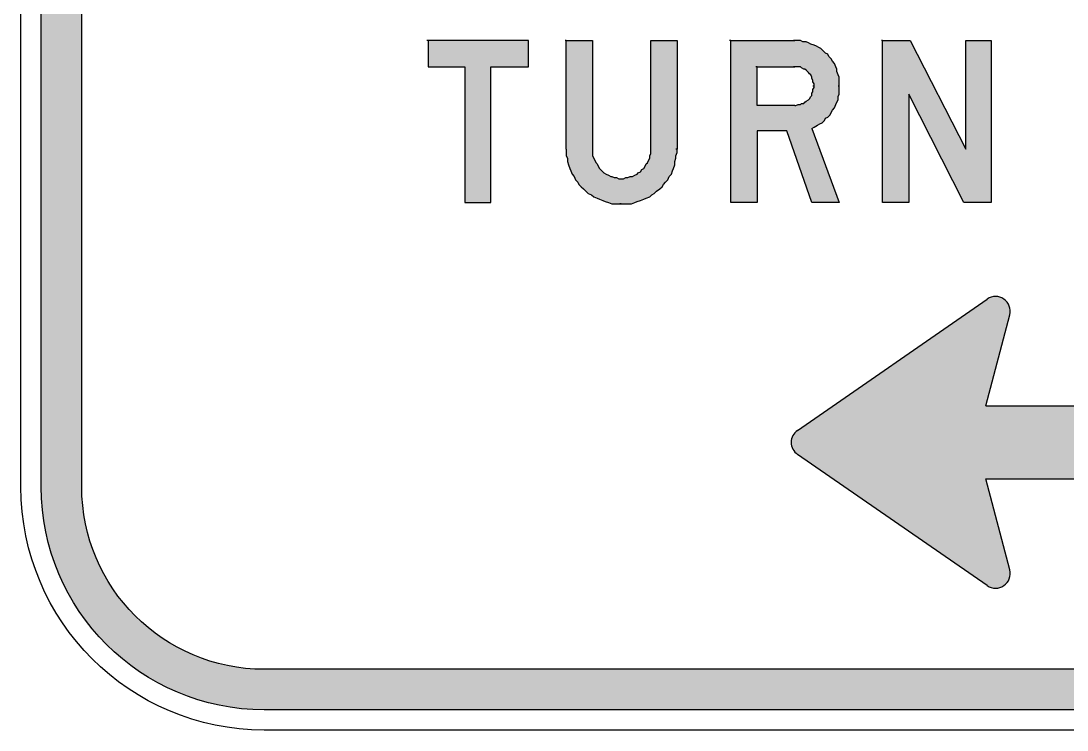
# Model space of a CAD drawing. Extents: x 103 to 239, y 131 to 209.
# Drawn here: x 103.2 to 154.8, y 138.5 to 173.5 of the extents above; entities that cross this region are included whole.
import ezdxf

# ---------------------------------------------------------------- set-up
doc = ezdxf.new("R2010")
doc.units = 0
doc.header["$LTSCALE"] = 12
doc.header["$MEASUREMENT"] = 0
doc.layers.get('0').update_dxf_attribs({"linetype": 'CONTINUOUS'})
doc.layers.add('L25', color=1, linetype='CONTINUOUS')
doc.layers.add('L35', color=3, linetype='CONTINUOUS')

msp = doc.modelspace()

# ---------------------------------------------------------------- hatches: boundary and pattern name
at = {"layer": 'L25'}
h = msp.add_hatch(color=256, dxfattribs=at)
edge = h.paths.add_edge_path()
edge.add_line((238.2217457024187, 196.5272145848937), (238.2217457024187, 150.5272145848937))
edge.add_arc((227.2217457024187, 150.5272145848937), 11, -90, 0, ccw=False)
edge.add_line((227.2217457024187, 139.5272145848937), (115.2217457024187, 139.5272145848937))
edge.add_arc((115.2217457024187, 150.5272145848937), 11, 180, 270, ccw=False)
edge.add_line((104.2217457024187, 150.5272145848937), (104.2217457024187, 196.5272145848937))
edge.add_arc((115.2217457024187, 196.5272145848937), 11, 90, 180, ccw=False)
edge.add_line((115.2217457024187, 207.5272145848937), (227.2217457024187, 207.5272145848937))
edge.add_arc((227.2217457024187, 196.5272145848937), 11, 0, 90, ccw=False)
edge = h.paths.add_edge_path(flags=16)
edge.add_line((236.2217457024187, 196.5272145848937), (236.2217457024187, 150.5272145848937))
edge.add_arc((227.2217457024187, 150.5272145848937), 9, -90, 0, ccw=False)
edge.add_line((227.2217457024187, 141.5272145848937), (115.2217457024187, 141.5272145848937))
edge.add_arc((115.2217457024187, 150.5272145848937), 9, 180, 270, ccw=False)
edge.add_line((106.2217457024187, 150.5272145848937), (106.2217457024187, 196.5272145848937))
edge.add_arc((115.2217457024187, 196.5272145848937), 9, 90, 180, ccw=False)
edge.add_line((115.2217457024187, 205.5272145848937), (227.2217457024187, 205.5272145848937))
edge.add_arc((227.2217457024187, 196.5272145848937), 9, 0, 90, ccw=False)
h = msp.add_hatch(color=256, dxfattribs=at)
h.paths.add_polyline_path([(128.2676465737639, 172.5564789315665), (123.3103006865875, 172.5564789315665), (123.3103006865875, 171.2608089837817), (125.112971918288, 171.2608089837817), (125.112971918288, 164.5571253408955), (126.4086418660728, 164.5571253408955), (126.4086418660728, 171.2608089837817), (128.2676465737639, 171.2608089837817)])
h.paths.add_polyline_path([(131.4223212292398, 172.5564789315664), (130.1266512814551, 172.5564789315665), (130.1266512814551, 167.2047987124556), (130.1266512814551, 167.0357982844837), (130.1266512814551, 166.8667978565118), (130.1829847574457, 166.7541309045304), (130.1829847574457, 166.5851304765586), (130.2393182334363, 166.4161300485866), (130.295651709427, 166.2471296206149), (130.3519851854177, 166.1344626686334), (130.4083186614083, 165.9654622406615), (130.5209856133895, 165.8527952886802), (130.5773190893801, 165.6837948607084), (130.6899860413614, 165.571127908727), (130.7463195173521, 165.4584609567457), (130.8589864693334, 165.3457940047644), (130.9716534213147, 165.2331270527831), (131.084320373296, 165.1204601008019), (131.1969873252772, 165.0077931488206), (131.3659877532491, 164.9514596728299), (131.4786547052304, 164.8387927208486), (131.6476551332024, 164.782459244858), (131.7603220851838, 164.7261257688674), (131.9293225131556, 164.6697922928768), (132.0419894651367, 164.6134588168862), (132.2109898931088, 164.5571253408955), (132.3799903210808, 164.5007918649048), (132.5489907490526, 164.5007918649048), (132.7179911770245, 164.5007918649048), (132.8306581290058, 164.5007918649048), (132.9996585569777, 164.5007918649048), (133.1686589849497, 164.5007918649048), (133.3376594129216, 164.5007918649048), (133.5066598408935, 164.5571253408955), (133.619326792875, 164.6134588168862), (133.7883272208467, 164.6697922928768), (133.9573276488188, 164.7261257688674), (134.0699946007999, 164.782459244858), (134.2389950287719, 164.8387927208487), (134.3516619807531, 164.9514596728299), (134.4643289327344, 165.0077931488206), (134.5769958847158, 165.1204601008019), (134.7459963126877, 165.2331270527832), (134.8586632646689, 165.3457940047644), (134.9149967406595, 165.4584609567457), (135.0276636926408, 165.571127908727), (135.1403306446221, 165.6837948607083), (135.1966641206128, 165.8527952886802), (135.309331072594, 165.9654622406615), (135.3656645485846, 166.1344626686334), (135.4219980245753, 166.2471296206147), (135.4783315005659, 166.4161300485866), (135.4783315005659, 166.5851304765585), (135.5346649765566, 166.7541309045304), (135.5346649765566, 166.8667978565117), (135.5909984525472, 167.0357982844836), (135.5909984525472, 167.2047987124556), (135.5909984525472, 172.5564789315665), (134.2953285047625, 172.5564789315665), (134.2953285047625, 167.2047987124556), (134.2953285047625, 167.0921317604743), (134.2953285047625, 166.979464808493), (134.2389950287719, 166.8667978565117), (134.2389950287719, 166.7541309045305), (134.1826615527812, 166.6414639525492), (134.1263280767906, 166.5287970005679), (134.0699946007999, 166.4724635245772), (134.0136611248093, 166.359796572596), (133.9573276488186, 166.2471296206147), (133.8446606968373, 166.190796144624), (133.7883272208467, 166.0781291926428), (133.6756602688654, 166.0217957166521), (133.6193267928748, 165.9654622406615), (133.5066598408935, 165.9091287646708), (133.3939928889122, 165.8527952886802), (133.2813259369309, 165.8527952886802), (133.1686589849497, 165.7964618126896), (133.0559920329684, 165.7964618126896), (132.9433250809871, 165.7401283366989), (132.8306581290058, 165.7401283366989), (132.7179911770246, 165.7401283366989), (132.6053242250432, 165.7964618126896), (132.492657273062, 165.7964618126896), (132.3799903210807, 165.8527952886802), (132.3236568450901, 165.8527952886802), (132.2109898931088, 165.9091287646708), (132.0983229411275, 165.9654622406615), (131.9856559891462, 166.0217957166521), (131.9293225131556, 166.0781291926428), (131.8166555611743, 166.190796144624), (131.7603220851836, 166.2471296206147), (131.703988609193, 166.359796572596), (131.6476551332023, 166.4724635245773), (131.5913216572117, 166.5287970005679), (131.5349881812211, 166.6414639525492), (131.4786547052304, 166.7541309045305), (131.4223212292398, 166.8667978565118), (131.4223212292398, 166.979464808493), (131.4223212292398, 167.0921317604743), (131.4223212292398, 167.2047987124556)])
h.paths.add_polyline_path([(143.5340185672276, 169.6271381800531), (143.5340185672276, 169.796138608025), (143.5903520432182, 169.9088055600063), (143.5903520432182, 170.0214725119876), (143.5903520432182, 170.1904729399595), (143.5903520432182, 170.3031398919408), (143.5903520432182, 170.4721403199127), (143.5903520432182, 170.584807271894), (143.5903520432182, 170.7538076998659), (143.5340185672277, 170.8664746518472), (143.4776850912369, 171.0354750798191), (143.4776850912369, 171.1481420318004), (143.4213516152464, 171.2608089837817), (143.3650181392557, 171.4298094117537), (143.2523511872744, 171.5424763637349), (143.1960177112837, 171.6551433157162), (143.0833507593025, 171.7678102676975), (143.0270172833118, 171.8804772196788), (142.9143503313305, 171.9368106956694), (142.8016833793492, 172.0494776476507), (142.689016427368, 172.1621445996319), (142.5763494753867, 172.2184780756226), (142.4636825234054, 172.2748115516133), (142.3510155714242, 172.331145027604), (142.1820151434522, 172.3874785035945), (142.0693481914709, 172.4438119795852), (141.9566812394896, 172.5001454555758), (141.7876808115178, 172.5001454555758), (141.6750138595364, 172.5564789315665), (141.5060134315645, 172.5564789315665), (141.3933464795832, 172.5564789315665), (138.2386718241074, 172.5564789315665), (138.2386718241073, 164.5571253408955), (139.5343417718921, 164.5571253408955), (139.5343417718921, 168.1061343283058), (140.9990121476487, 168.1061343283058), (142.2383486194428, 164.5571253408955), (143.5903520432182, 164.5571253408955), (142.2383486194428, 168.2188012802871), (142.351015571424, 168.2751347562776), (142.5200159993959, 168.387801708259), (142.6326829513773, 168.4441351842497), (142.7453499033585, 168.5004686602402), (142.8580168553399, 168.6131356122216), (142.9143503313305, 168.7258025642028), (143.0270172833117, 168.7821360401934), (143.1396842352931, 168.8948029921747), (143.1960177112837, 169.0074699441561), (143.2523511872744, 169.1201368961373), (143.3650181392557, 169.2328038481186), (143.4213516152463, 169.4018042760906), (143.4776850912369, 169.5144712280718)])
h.paths.add_polyline_path([(139.5343417718921, 171.2608089837817), (141.3933464795832, 171.2608089837817), (141.4496799555739, 171.2608089837817), (141.5623469075551, 171.2608089837817), (141.6750138595364, 171.2608089837817), (141.7313473355271, 171.204475507791), (141.8440142875083, 171.1481420318004), (141.900347763499, 171.1481420318004), (141.9566812394896, 171.0918085558098), (142.0693481914709, 170.9791416038285), (142.1256816674615, 170.9228081278379), (142.1820151434522, 170.8664746518472), (142.2383486194428, 170.7538076998659), (142.2383486194428, 170.6974742238752), (142.2946820954335, 170.5848072718941), (142.2946820954335, 170.5284737959034), (142.3510155714241, 170.4158068439221), (142.3510155714241, 170.3031398919408), (142.3510155714241, 170.2468064159501), (142.2946820954335, 170.1341394639689), (142.2946820954335, 170.0214725119876), (142.2383486194428, 169.965139035997), (142.2383486194428, 169.8524720840157), (142.1820151434522, 169.796138608025), (142.1256816674615, 169.6834716560437), (142.0693481914709, 169.6271381800531), (141.9566812394896, 169.5708047040624), (141.900347763499, 169.5144712280718), (141.8440142875083, 169.4581377520812), (141.7313473355271, 169.4581377520812), (141.6750138595364, 169.4018042760905), (141.5623469075551, 169.4018042760906), (141.4496799555739, 169.3454708000999), (141.3933464795832, 169.3454708000999), (139.5343417718921, 169.3454708000999)], flags=16)
h.paths.add_polyline_path([(147.0266940786473, 169.9088055600063), (149.730700926198, 164.5571253408955), (151.0827043499734, 164.5571253408955), (151.0827043499734, 172.5564789315665), (149.8433678781794, 172.5564789315665), (149.8433678781793, 167.2047987124556), (147.0830275546379, 172.5564789315665), (145.7310241308626, 172.5564789315665), (145.7310241308626, 164.5571253408955), (147.0266940786473, 164.5571253408955)])
h = msp.add_hatch(color=256, dxfattribs=at)
edge = h.paths.add_edge_path()
edge.add_line((150.8217457024187, 154.5272145848937), (201.2217457024187, 154.5272145848937))
edge.add_line((201.2217457024187, 154.5272145848937), (201.2217457024187, 150.9272145848937))
edge.add_line((201.2217457024187, 150.9272145848937), (150.8217457024187, 150.9272145848937))
edge.add_line((150.8217457024187, 150.9272145848937), (151.9983079499515, 146.4294260974611))
edge.add_arc((151.3017457024187, 146.2472145848937), 0.72, -124.69515353123398, 14.65934514611979, ccw=False)
edge.add_line((150.8919145176609, 145.6552362069102), (141.5319145176609, 152.1352362069102))
edge.add_arc((141.9417457024187, 152.7272145848937), 0.72, 124.69515353123401, 235.30484646876602, ccw=False)
edge.add_line((141.5319145176609, 153.3191929628772), (150.8919145176609, 159.7991929628772))
edge.add_arc((151.3017457024187, 159.2072145848937), 0.72, -14.65934514611979, 124.69515353123401, ccw=False)
edge.add_line((151.9983079499515, 159.0250030723262), (150.8217457024187, 154.5272145848937))

# ---------------------------------------------------------------- linework, layer by layer
at = {"color": 3}
for p, q in [((123.3103006865875, 172.5564789315665), (123.2539672105969, 172.5564789315665)), ((128.2676465737639, 172.5564789315665), (123.3103006865875, 172.5564789315665)), ((123.3103006865875, 172.5564789315665), (123.3103006865875, 171.2608089837817)), ((128.2676465737639, 171.2608089837817), (128.2676465737639, 172.5564789315665)), ((130.1266512814551, 172.5564789315665), (130.0703178054644, 172.5564789315665)), ((130.1266512814551, 172.5564789315665), (131.4223212292398, 172.5564789315665)), ((130.1266512814551, 167.2047987124556), (130.1266512814551, 172.5564789315665)), ((131.4223212292398, 172.5564789315665), (131.4223212292398, 167.2047987124556)), ((134.2953285047625, 172.5564789315665), (135.5909984525472, 172.5564789315665)), ((134.2953285047625, 167.2047987124556), (134.2953285047625, 172.5564789315665)), ((135.5909984525472, 172.5564789315665), (135.5909984525472, 167.2047987124556)), ((138.2386718241073, 172.5564789315665), (138.1823383481167, 172.5564789315665)), ((138.2386718241073, 164.5571253408955), (138.2386718241073, 172.5564789315665)), ((138.2386718241073, 172.5564789315665), (141.3933464795832, 172.5564789315665)), ((141.3933464795832, 172.5564789315665), (141.3370130035926, 172.5564789315665)), ((141.3933464795832, 172.5564789315665), (141.3370130035926, 172.5564789315665)), ((141.5060134315645, 172.5564789315665), (141.3933464795832, 172.5564789315665)), ((141.6750138595364, 172.5564789315665), (141.5060134315645, 172.5564789315665)), ((141.7876808115177, 172.5001454555758), (141.6750138595364, 172.5564789315665)), ((141.9566812394896, 172.5001454555758), (141.7876808115177, 172.5001454555758)), ((142.0693481914709, 172.4438119795852), (141.9566812394896, 172.5001454555758)), ((142.1820151434522, 172.3874785035945), (142.0693481914709, 172.4438119795852)), ((142.3510155714241, 172.3311450276039), (142.1820151434522, 172.3874785035945)), ((145.7310241308626, 172.5564789315665), (145.6746906548719, 172.5564789315665)), ((145.7310241308626, 164.5571253408955), (145.7310241308626, 172.5564789315665)), ((145.7310241308626, 172.5564789315665), (147.0830275546379, 172.5564789315665)), ((147.0830275546379, 172.5564789315665), (149.8433678781794, 167.2047987124556)), ((149.8433678781794, 172.5564789315665), (151.0827043499734, 172.5564789315665)), ((149.8433678781794, 167.2047987124556), (149.8433678781794, 172.5564789315665)), ((151.0827043499734, 172.5564789315665), (151.0827043499734, 164.5571253408955)), ((142.4636825234054, 172.2748115516133), (142.3510155714241, 172.3311450276039)), ((142.5763494753867, 172.2184780756226), (142.4636825234054, 172.2748115516133)), ((142.689016427368, 172.162144599632), (142.5763494753867, 172.2184780756226)), ((142.8016833793492, 172.0494776476507), (142.689016427368, 172.162144599632)), ((142.9143503313305, 171.9368106956694), (142.8016833793492, 172.0494776476507)), ((143.0270172833118, 171.8804772196788), (142.9143503313305, 171.9368106956694)), ((143.0833507593024, 171.7678102676975), (143.0270172833118, 171.8804772196788)), ((143.1960177112837, 171.6551433157162), (143.0833507593024, 171.7678102676975)), ((143.2523511872744, 171.5424763637349), (143.1960177112837, 171.6551433157162)), ((143.3650181392557, 171.4298094117536), (143.2523511872744, 171.5424763637349)), ((143.4213516152463, 171.2608089837817), (143.3650181392557, 171.4298094117536)), ((123.3103006865875, 171.2608089837817), (125.112971918288, 171.2608089837817)), ((125.112971918288, 171.2608089837817), (125.112971918288, 164.5571253408955)), ((126.4086418660728, 164.5571253408955), (126.4086418660728, 171.2608089837817)), ((126.4086418660728, 171.2608089837817), (128.2676465737639, 171.2608089837817)), ((139.5343417718921, 171.2608089837817), (139.4780082959014, 171.2608089837817)), ((139.5343417718921, 171.2608089837817), (141.3933464795832, 171.2608089837817)), ((139.5343417718921, 169.3454708000999), (139.5343417718921, 171.2608089837817)), ((141.3933464795832, 171.2608089837817), (141.3370130035926, 171.2608089837817)), ((141.3933464795832, 171.2608089837817), (141.3370130035926, 171.2608089837817)), ((141.4496799555739, 171.2608089837817), (141.3933464795832, 171.2608089837817)), ((141.5623469075551, 171.2608089837817), (141.4496799555739, 171.2608089837817)), ((141.6750138595364, 171.2608089837817), (141.5623469075551, 171.2608089837817)), ((141.7313473355271, 171.2044755077911), (141.6750138595364, 171.2608089837817)), ((141.8440142875083, 171.1481420318004), (141.7313473355271, 171.2044755077911)), ((141.900347763499, 171.1481420318004), (141.8440142875083, 171.1481420318004)), ((141.9566812394896, 171.0918085558098), (141.900347763499, 171.1481420318004)), ((142.0693481914709, 170.9791416038285), (141.9566812394896, 171.0918085558098)), ((142.1256816674615, 170.9228081278379), (142.0693481914709, 170.9791416038285)), ((142.1820151434522, 170.8664746518472), (142.1256816674615, 170.9228081278379)), ((142.2383486194428, 170.7538076998659), (142.1820151434522, 170.8664746518472)), ((143.4776850912369, 171.1481420318004), (143.4213516152463, 171.2608089837817)), ((143.4776850912369, 171.0354750798192), (143.4776850912369, 171.1481420318004)), ((143.5340185672276, 170.8664746518472), (143.4776850912369, 171.0354750798192)), ((143.5903520432182, 170.7538076998659), (143.5340185672276, 170.8664746518472)), ((142.2383486194428, 170.6974742238753), (142.2383486194428, 170.7538076998659)), ((142.2946820954335, 170.584807271894), (142.2383486194428, 170.6974742238753)), ((142.2946820954335, 170.5284737959034), (142.2946820954335, 170.584807271894)), ((142.3510155714241, 170.4158068439221), (142.2946820954335, 170.5284737959034)), ((142.3510155714241, 170.3031398919408), (142.3510155714241, 170.4158068439221)), ((143.5903520432182, 170.584807271894), (143.5903520432182, 170.7538076998659)), ((143.5903520432182, 170.4721403199127), (143.5903520432182, 170.584807271894)), ((143.5903520432182, 170.3031398919408), (143.5903520432182, 170.4721403199127)), ((142.1256816674615, 169.6834716560438), (142.1820151434522, 169.796138608025)), ((142.1820151434522, 169.796138608025), (142.2383486194428, 169.8524720840157)), ((142.2383486194428, 169.965139035997), (142.2946820954335, 170.0214725119876)), ((142.2383486194428, 169.8524720840157), (142.2383486194428, 169.965139035997)), ((142.3510155714241, 170.3031398919408), (142.2946820954335, 170.3031398919408)), ((142.2946820954335, 170.1341394639689), (142.3510155714241, 170.2468064159502)), ((142.2946820954335, 170.0214725119876), (142.2946820954335, 170.1341394639689)), ((142.3510155714241, 170.2468064159502), (142.3510155714241, 170.3031398919408)), ((143.5903520432182, 170.3031398919408), (143.5340185672276, 170.3031398919408)), ((143.5340185672276, 169.796138608025), (143.5903520432182, 169.9088055600063)), ((143.5340185672276, 169.6271381800531), (143.5340185672276, 169.796138608025)), ((143.5903520432182, 170.1904729399595), (143.5903520432182, 170.3031398919408)), ((143.5903520432182, 170.0214725119876), (143.5903520432182, 170.1904729399595)), ((143.5903520432182, 169.9088055600063), (143.5903520432182, 170.0214725119876)), ((147.0266940786473, 169.9088055600063), (147.0266940786473, 164.5571253408955)), ((149.7307009261981, 164.5571253408955), (147.0266940786473, 169.9088055600063)), ((141.3933464795832, 169.3454708000999), (139.5343417718921, 169.3454708000999)), ((141.3933464795832, 169.3454708000999), (141.4496799555739, 169.3454708000999)), ((141.4496799555739, 169.3454708000999), (141.5623469075551, 169.4018042760906)), ((141.5623469075551, 169.4018042760906), (141.6750138595364, 169.4018042760906)), ((141.6750138595364, 169.4018042760906), (141.7313473355271, 169.4581377520812)), ((141.7313473355271, 169.4581377520812), (141.8440142875083, 169.4581377520812)), ((141.8440142875083, 169.4581377520812), (141.900347763499, 169.5144712280718)), ((141.900347763499, 169.5144712280718), (141.9566812394896, 169.5708047040625)), ((141.9566812394896, 169.5708047040625), (142.0693481914709, 169.6271381800531)), ((142.0693481914709, 169.6271381800531), (142.1256816674615, 169.6834716560438)), ((143.3650181392557, 169.2328038481186), (143.4213516152463, 169.4018042760906)), ((143.4213516152463, 169.4018042760906), (143.4776850912369, 169.5144712280718)), ((143.4776850912369, 169.5144712280718), (143.5340185672276, 169.6271381800531)), ((142.9143503313305, 168.7258025642029), (143.0270172833118, 168.7821360401935)), ((143.0270172833118, 168.7821360401935), (143.1396842352931, 168.8948029921748)), ((143.1396842352931, 168.8948029921748), (143.1960177112837, 169.0074699441561)), ((143.1960177112837, 169.0074699441561), (143.2523511872744, 169.1201368961374)), ((143.2523511872744, 169.1201368961374), (143.3650181392557, 169.2328038481186)), ((142.2383486194428, 168.2188012802871), (142.3510155714241, 168.2751347562777)), ((142.3510155714241, 168.2751347562777), (142.520015999396, 168.387801708259)), ((142.520015999396, 168.387801708259), (142.6326829513773, 168.4441351842497)), ((142.6326829513773, 168.4441351842497), (142.7453499033586, 168.5004686602403)), ((142.7453499033586, 168.5004686602403), (142.8580168553399, 168.6131356122216)), ((142.8580168553399, 168.6131356122216), (142.9143503313305, 168.7258025642029)), ((139.5343417718921, 168.1061343283058), (139.5343417718921, 164.5571253408955)), ((140.9990121476487, 168.1061343283058), (139.5343417718921, 168.1061343283058)), ((142.2383486194428, 164.5571253408955), (140.9990121476487, 168.1061343283058)), ((142.2383486194428, 168.2188012802871), (143.5903520432182, 164.5571253408955)), ((130.1266512814551, 167.2047987124556), (130.1266512814551, 167.0357982844837)), ((130.1266512814551, 167.0357982844837), (130.1266512814551, 166.8667978565117)), ((130.1266512814551, 166.8667978565117), (130.1829847574457, 166.7541309045305)), ((130.1829847574457, 166.7541309045305), (130.1829847574457, 166.5851304765585)), ((131.4223212292398, 167.2047987124556), (131.4223212292398, 167.0921317604743)), ((131.4223212292398, 167.0921317604743), (131.4223212292398, 166.979464808493)), ((131.4223212292398, 166.979464808493), (131.4223212292398, 166.8667978565117)), ((131.4223212292398, 166.8667978565117), (131.4786547052304, 166.7541309045305)), ((131.4786547052304, 166.7541309045305), (131.5349881812211, 166.6414639525492)), ((134.1826615527812, 166.6414639525492), (134.2389950287719, 166.7541309045305)), ((134.2389950287719, 166.8667978565117), (134.2953285047625, 166.979464808493)), ((134.2389950287719, 166.7541309045305), (134.2389950287719, 166.8667978565117)), ((134.2953285047625, 167.0921317604743), (134.2953285047625, 167.2047987124556)), ((134.2953285047625, 166.979464808493), (134.2953285047625, 167.0921317604743)), ((135.4783315005659, 166.5851304765585), (135.5346649765566, 166.7541309045305)), ((135.5909984525472, 167.2047987124556), (135.5346649765566, 167.2047987124556)), ((135.5909984525472, 167.2047987124556), (135.5346649765566, 167.2047987124556)), ((135.5346649765566, 166.8667978565117), (135.5909984525472, 167.0357982844837)), ((135.5346649765566, 166.7541309045305), (135.5346649765566, 166.8667978565117)), ((135.5909984525472, 167.0357982844837), (135.5909984525472, 167.2047987124556)), ((130.1829847574457, 166.5851304765585), (130.2393182334363, 166.4161300485866)), ((130.2393182334363, 166.4161300485866), (130.295651709427, 166.2471296206147)), ((130.295651709427, 166.2471296206147), (130.3519851854176, 166.1344626686334)), ((131.5349881812211, 166.6414639525492), (131.5913216572117, 166.5287970005679)), ((131.5913216572117, 166.5287970005679), (131.6476551332024, 166.4724635245773)), ((131.6476551332024, 166.4724635245773), (131.703988609193, 166.359796572596)), ((131.703988609193, 166.359796572596), (131.7603220851836, 166.2471296206147)), ((131.7603220851836, 166.2471296206147), (131.8166555611743, 166.190796144624)), ((131.8166555611743, 166.190796144624), (131.9293225131556, 166.0781291926428)), ((133.7883272208467, 166.0781291926428), (133.8446606968374, 166.190796144624)), ((133.8446606968374, 166.190796144624), (133.9573276488186, 166.2471296206147)), ((133.9573276488186, 166.2471296206147), (134.0136611248093, 166.359796572596)), ((134.0136611248093, 166.359796572596), (134.0699946007999, 166.4724635245773)), ((134.0699946007999, 166.4724635245773), (134.1263280767906, 166.5287970005679)), ((134.1263280767906, 166.5287970005679), (134.1826615527812, 166.6414639525492)), ((135.3656645485846, 166.1344626686334), (135.4219980245753, 166.2471296206147)), ((135.4219980245753, 166.2471296206147), (135.4783315005659, 166.4161300485866)), ((135.4783315005659, 166.4161300485866), (135.4783315005659, 166.5851304765585)), ((130.3519851854176, 166.1344626686334), (130.4083186614083, 165.9654622406615)), ((130.4083186614083, 165.9654622406615), (130.5209856133895, 165.8527952886802)), ((130.5209856133895, 165.8527952886802), (130.5773190893802, 165.6837948607083)), ((130.5773190893802, 165.6837948607083), (130.6899860413615, 165.571127908727)), ((131.9293225131556, 166.0781291926428), (131.9856559891462, 166.0217957166521)), ((131.9856559891462, 166.0217957166521), (132.0983229411275, 165.9654622406615)), ((132.0983229411275, 165.9654622406615), (132.2109898931088, 165.9091287646708)), ((132.2109898931088, 165.9091287646708), (132.3236568450901, 165.8527952886802)), ((132.3236568450901, 165.8527952886802), (132.3799903210807, 165.8527952886802)), ((132.3799903210807, 165.8527952886802), (132.492657273062, 165.7964618126896)), ((132.492657273062, 165.7964618126896), (132.6053242250433, 165.7964618126896)), ((132.6053242250433, 165.7964618126896), (132.7179911770245, 165.7401283366989)), ((132.7179911770245, 165.7401283366989), (132.8306581290058, 165.7401283366989)), ((132.8306581290058, 165.7401283366989), (132.9433250809871, 165.7401283366989)), ((132.9433250809871, 165.7401283366989), (133.0559920329684, 165.7964618126896)), ((133.0559920329684, 165.7964618126896), (133.1686589849497, 165.7964618126896)), ((133.1686589849497, 165.7964618126896), (133.281325936931, 165.8527952886802)), ((133.281325936931, 165.8527952886802), (133.3939928889122, 165.8527952886802)), ((133.3939928889122, 165.8527952886802), (133.5066598408935, 165.9091287646708)), ((133.5066598408935, 165.9091287646708), (133.6193267928748, 165.9654622406615)), ((133.6193267928748, 165.9654622406615), (133.6756602688654, 166.0217957166521)), ((133.6756602688654, 166.0217957166521), (133.7883272208467, 166.0781291926428)), ((135.0276636926408, 165.571127908727), (135.1403306446221, 165.6837948607083)), ((135.1403306446221, 165.6837948607083), (135.1966641206127, 165.8527952886802)), ((135.1966641206127, 165.8527952886802), (135.309331072594, 165.9654622406615)), ((135.309331072594, 165.9654622406615), (135.3656645485846, 166.1344626686334)), ((130.6899860413615, 165.571127908727), (130.7463195173521, 165.4584609567457)), ((130.7463195173521, 165.4584609567457), (130.8589864693334, 165.3457940047644)), ((130.8589864693334, 165.3457940047644), (130.9716534213147, 165.2331270527831)), ((130.9716534213147, 165.2331270527831), (131.084320373296, 165.1204601008019)), ((134.5769958847157, 165.1204601008019), (134.7459963126876, 165.2331270527831)), ((134.7459963126876, 165.2331270527831), (134.8586632646689, 165.3457940047644)), ((134.8586632646689, 165.3457940047644), (134.9149967406595, 165.4584609567457)), ((134.9149967406595, 165.4584609567457), (135.0276636926408, 165.571127908727)), ((131.084320373296, 165.1204601008019), (131.1969873252772, 165.0077931488206)), ((131.1969873252772, 165.0077931488206), (131.3659877532492, 164.9514596728299)), ((131.3659877532492, 164.9514596728299), (131.4786547052304, 164.8387927208487)), ((131.4786547052304, 164.8387927208487), (131.6476551332024, 164.782459244858)), ((131.6476551332024, 164.782459244858), (131.7603220851836, 164.7261257688674)), ((131.7603220851836, 164.7261257688674), (131.9293225131556, 164.6697922928768)), ((131.9293225131556, 164.6697922928768), (132.0419894651369, 164.6134588168861)), ((133.6193267928748, 164.6134588168861), (133.7883272208467, 164.6697922928768)), ((133.7883272208467, 164.6697922928768), (133.9573276488186, 164.7261257688674)), ((133.9573276488186, 164.7261257688674), (134.0699946007999, 164.782459244858)), ((134.0699946007999, 164.782459244858), (134.2389950287719, 164.8387927208487)), ((134.2389950287719, 164.8387927208487), (134.3516619807531, 164.9514596728299)), ((134.3516619807531, 164.9514596728299), (134.4643289327344, 165.0077931488206)), ((134.4643289327344, 165.0077931488206), (134.5769958847157, 165.1204601008019)), ((125.112971918288, 164.5571253408955), (126.4086418660728, 164.5571253408955)), ((132.0419894651369, 164.6134588168861), (132.2109898931088, 164.5571253408955)), ((132.2109898931088, 164.5571253408955), (132.3799903210807, 164.5007918649048)), ((132.3799903210807, 164.5007918649048), (132.5489907490526, 164.5007918649048)), ((132.5489907490526, 164.5007918649048), (132.7179911770245, 164.5007918649048)), ((132.7179911770245, 164.5007918649048), (132.8306581290058, 164.5007918649048)), ((132.8306581290058, 164.5007918649048), (132.7743246530152, 164.5007918649048)), ((132.8306581290058, 164.5007918649048), (132.9996585569777, 164.5007918649048)), ((132.9996585569777, 164.5007918649048), (133.1686589849497, 164.5007918649048)), ((133.1686589849497, 164.5007918649048), (133.3376594129216, 164.5007918649048)), ((133.3376594129216, 164.5007918649048), (133.5066598408935, 164.5571253408955)), ((133.5066598408935, 164.5571253408955), (133.6193267928748, 164.6134588168861)), ((139.5343417718921, 164.5571253408955), (138.2386718241073, 164.5571253408955)), ((143.5903520432182, 164.5571253408955), (142.2383486194428, 164.5571253408955)), ((147.0266940786473, 164.5571253408955), (145.7310241308626, 164.5571253408955)), ((151.0827043499734, 164.5571253408955), (149.7307009261981, 164.5571253408955))]:
    msp.add_line(p, q, dxfattribs=at)
at = {"layer": 'L35'}
for p, q in [((141.5319145176609, 153.3191929628772), (150.8919145176609, 159.7991929628772)), ((150.8217457024187, 154.5272145848937), (151.9983079499515, 159.0250030723262)), ((150.8217457024187, 154.5272145848937), (201.2217457024187, 154.5272145848937)), ((150.8919145176609, 145.6552362069102), (141.5319145176609, 152.1352362069102)), ((150.8217457024187, 150.9272145848937), (201.2217457024187, 150.9272145848937)), ((151.9983079499515, 146.4294260974611), (150.8217457024187, 150.9272145848937))]:
    msp.add_line(p, q, dxfattribs=at)
for points in [[(239.2217457024187, 196.5272145848937), (239.2217457024187, 150.5272145848937, -0.414213562373095), (227.2217457024187, 138.5272145848937), (115.2217457024187, 138.5272145848937, -0.414213562373095), (103.2217457024187, 150.5272145848937), (103.2217457024187, 196.5272145848937, -0.414213562373095), (115.2217457024187, 208.5272145848937), (227.2217457024187, 208.5272145848937, -0.4142135623730949)], [(238.2217457024187, 196.5272145848937), (238.2217457024187, 150.5272145848937, -0.414213562373095), (227.2217457024187, 139.5272145848937), (115.2217457024187, 139.5272145848937, -0.414213562373095), (104.2217457024187, 150.5272145848937), (104.2217457024187, 196.5272145848937, -0.4142135623730952), (115.2217457024187, 207.5272145848937), (227.2217457024187, 207.5272145848937, -0.414213562373095)], [(236.2217457024187, 196.5272145848937), (236.2217457024187, 150.5272145848937, -0.4142135623730951), (227.2217457024187, 141.5272145848937), (115.2217457024187, 141.5272145848937, -0.4142135623730953), (106.2217457024187, 150.5272145848937), (106.2217457024187, 196.5272145848937, -0.4142135623730953), (115.2217457024187, 205.5272145848937), (227.2217457024187, 205.5272145848937, -0.4142135623730951)]]:
    msp.add_lwpolyline(points, format="xyb", close=True, dxfattribs=at)
for centre, start, end in [((151.3017457024187, 159.2072145848937), 345.3406548538802, 124.695153531234), ((141.9417457024187, 152.7272145848937), 124.695153531234, 235.304846468766), ((151.3017457024187, 146.2472145848937), 235.304846468766, 14.6593451461198)]:
    msp.add_arc(centre, 0.72, start, end, dxfattribs=at)

doc.saveas('drawing.dxf')
